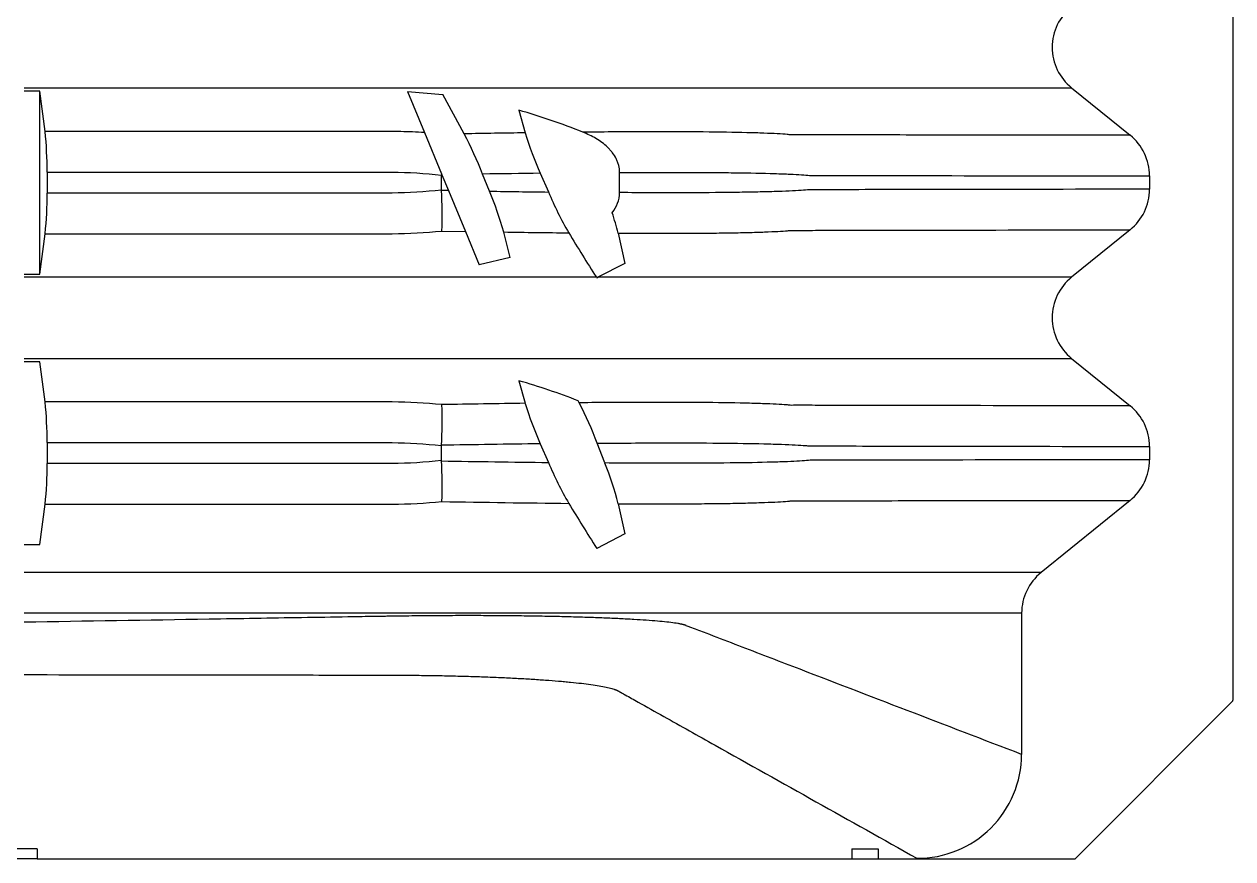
# Model space of a CAD drawing. Header units: millimetres. Extents: x -455371 to 117772, y -78417 to 116564.
# Drawn here: x -53491.9 to -53261.5, y 66689.1 to 66848.3 of the extents above; entities that cross this region are included whole.
import ezdxf

# ---------------------------------------------------------------- set-up
doc = ezdxf.new("R2010")
doc.units = ezdxf.units.MM
doc.layers.get('0').update_dxf_attribs({"color": 255})
doc.layers.add('BETON-STOP', color=141, linetype='Continuous')

# ---------------------------------------------------------------- blocks, each defined once
blk = doc.blocks.new('Bet.Stop. H 50')
at = {"layer": 'BETON-STOP'}
for p, q in [((20165.413, 9970.844), (20165.413, 9942.3)), ((20162.347, 9953.956), (20163.459, 9953.054)), ((20142.713, 9953.894), (20142.413, 9953.894)), ((20142.812, 9953.127), (20142.713, 9953.894)), ((20142.713, 9950.413), (20142.713, 9953.894)), ((20149.707, 9953.886), (20150.379, 9953.831)), ((20149.707, 9953.886), (20150.031, 9953.104)), ((20150.786, 9953.083), (20150.379, 9953.831)), ((20151.828, 9953.531), (20151.948, 9953.101)), ((20150.031, 9953.104), (20150.354, 9952.323)), ((20142.85, 9952.354), (20142.85, 9951.953)), ((20152.235, 9952.33), (20152.39, 9951.975)), ((20153.745, 9951.963), (20153.745, 9952.344)), ((20150.354, 9952.323), (20150.353, 9952.302)), ((20150.353, 9952.295), (20150.353, 9952.302)), ((20150.353, 9952.302), (20150.363, 9952.302)), ((20150.353, 9952.012), (20150.353, 9952.295)), ((20150.354, 9952.323), (20150.363, 9952.302)), ((20150.363, 9952.302), (20150.487, 9952.003)), ((20151.268, 9951.99), (20151.138, 9952.315)), ((20163.829, 9952.281), (20163.829, 9952.026)), ((20150.353, 9952.005), (20150.353, 9952.012)), ((20150.487, 9952.003), (20150.353, 9952.005)), ((20150.487, 9952.003), (20150.81, 9951.224)), ((20142.713, 9950.413), (20142.812, 9951.18)), ((20150.362, 9951.231), (20150.81, 9951.224)), ((20150.81, 9951.224), (20151.072, 9950.59)), ((20151.664, 9950.73), (20151.539, 9951.212)), ((20153.718, 9951.19), (20153.845, 9950.615)), ((20163.459, 9951.253), (20162.347, 9950.351)), ((20151.664, 9950.73), (20151.072, 9950.59)), ((20153.845, 9950.615), (20153.33, 9950.351)), ((20142.413, 9950.413), (20142.713, 9950.413)), ((20153.302, 9950.351), (20153.309, 9950.34)), ((20153.309, 9950.34), (20153.33, 9950.351)), ((20142.713, 9948.744), (20142.413, 9948.744)), ((20142.812, 9947.977), (20142.713, 9948.744)), ((20162.347, 9948.806), (20163.459, 9947.904)), ((20151.828, 9948.381), (20151.948, 9947.951)), ((20152.974, 9947.962), (20152.954, 9947.999)), ((20142.85, 9947.204), (20142.85, 9946.803)), ((20150.353, 9947.145), (20150.353, 9947.152)), ((20150.353, 9946.862), (20150.353, 9947.145)), ((20152.235, 9947.18), (20152.39, 9946.825)), ((20153.465, 9946.815), (20153.319, 9947.191)), ((20163.829, 9947.131), (20163.829, 9946.876)), ((20150.353, 9946.855), (20150.353, 9946.862)), ((20142.713, 9945.263), (20142.812, 9946.03)), ((20153.718, 9946.04), (20153.845, 9945.465)), ((20163.459, 9946.103), (20161.764, 9944.729)), ((20153.845, 9945.465), (20153.309, 9945.19)), ((20142.413, 9945.263), (20142.713, 9945.263)), ((20161.394, 9943.956), (20161.394, 9941.267)), ((20162.413, 9939.279), (20165.413, 9942.288)), ((20165.413, 9942.288), (20165.413, 9942.3)), ((20142.663, 9939.467), (20142.163, 9939.467)), ((20142.663, 9939.467), (20142.663, 9939.279)), ((20158.163, 9939.467), (20158.663, 9939.467)), ((20158.163, 9939.467), (20158.163, 9939.279)), ((20158.663, 9939.467), (20158.663, 9939.279)), ((20142.663, 9939.279), (20142.163, 9939.279)), ((20142.663, 9939.279), (20158.163, 9939.279)), ((20158.163, 9939.279), (20158.663, 9939.279)), ((20158.663, 9939.279), (20162.413, 9939.279))]:
    blk.add_line(p, q, dxfattribs=at)
for centre, radius, start, end in [((20162.969, 9954.729), 0.992, 128.8507, 231.1493), ((20148.25, 9941.125), 12.912, 68.1933, 73.9131), ((20136.104, 9952.406), 6.746, 359.5571, 6.1329), ((20157.995, 9517.116), 436.026, 90.79467, 90.94735), ((20143.555, 9949.309), 8.157, 21.6267, 27.5629), ((20158.068, 9954.944), 6.392, 196.7661, 204.1399), ((20162.833, 9952.28), 0.996, 0.0934, 51.069), ((20156.626, 9603.002), 349.356, 90.7202, 90.90021), ((20136.342, 9951.889), 6.508, 353.7467, 0.5633), ((20141.435, 9951.524), 8.932, 358.1218, 3.0874), ((20156.262, 10275.231), 323.28, 269.11496, 269.31372), ((20144.869, 9949.332), 6.93, 15.7431, 22.5557), ((20159.079, 9954.831), 7.274, 203.1216, 209.9777), ((20153.112, 9951.977), 0.633, 321.1137, 358.7361), ((20162.833, 9952.027), 0.995, 308.9229, 359.9147), ((20149.391, 9950.143), 4.451, 13.5966, 18.8246), ((20155.202, 10192.302), 241.117, 269.12954, 269.42423), ((20184.793, 9970.433), 37.349, 211.0006, 212.527), ((20162.969, 9949.579), 0.992, 128.8507, 231.1493), ((20148.294, 9936.11), 12.77, 68.5951, 73.9327), ((20136.104, 9947.256), 6.746, 359.5571, 6.1329), ((20146.385, 9944.552), 7.42, 20.8357, 27.3599), ((20141.435, 9947.633), 8.932, 356.9126, 1.8782), ((20160.006, 9378.465), 569.543, 90.81069, 90.97029), ((20158.068, 9949.794), 6.392, 196.7661, 204.1399), ((20162.833, 9947.13), 0.996, 0.0934, 51.069), ((20157.935, 9504.354), 442.863, 90.73746, 90.98095), ((20157.558, 10365.552), 418.759, 269.01414, 269.29279), ((20141.435, 9946.374), 8.932, 358.1218, 3.0874), ((20159.079, 9949.681), 7.274, 203.1216, 209.9777), ((20147.749, 9944.522), 6.159, 14.2636, 21.852), ((20162.833, 9946.877), 0.995, 308.9229, 359.9147), ((20136.342, 9946.739), 6.508, 353.7467, 0.5633), ((20156.597, 10298.689), 352.663, 268.9869, 269.37962), ((20184.614, 9965.173), 37.139, 210.9975, 212.5513), ((20162.389, 9943.954), 0.995, 128.9222, 179.9155), ((20151.904, -7179.799), 17123.758, 89.9682458, 90.0317539), ((20159.413, 9941.271), 1.981, 269.6725, 359.8751)]:
    blk.add_arc(centre, radius, start, end, dxfattribs=at)
for points, knots in [([(20142.413, 9953.956), (20143.614, 9953.956), (20144.815, 9953.956), (20146.617, 9953.956), (20147.218, 9953.956), (20148.118, 9953.956), (20148.419, 9953.956), (20148.869, 9953.956), (20149.019, 9953.956), (20149.319, 9953.956), (20149.469, 9953.956), (20149.92, 9953.956), (20150.219, 9953.956), (20150.818, 9953.956), (20151.112, 9953.957), (20151.684, 9953.956), (20151.963, 9953.956), (20152.506, 9953.956), (20152.772, 9953.956), (20153.527, 9953.956), (20153.978, 9953.956), (20154.774, 9953.956), (20155.101, 9953.957), (20155.485, 9953.956), (20155.596, 9953.956), (20155.775, 9953.956), (20155.844, 9953.956), (20155.943, 9953.956), (20155.988, 9953.956), (20156.081, 9953.956), (20156.128, 9953.956), (20156.362, 9953.956), (20156.549, 9953.956), (20157.11, 9953.956), (20157.484, 9953.956), (20159.355, 9953.956), (20160.851, 9953.956), (20162.347, 9953.956)], [0, 0, 0, 0, 0.0625, 0.0625, 0.09375, 0.09375, 0.109375, 0.109375, 0.117187, 0.117187, 0.125, 0.125, 0.140625, 0.140625, 0.15625, 0.15625, 0.171875, 0.171875, 0.1875, 0.1875, 0.21875, 0.21875, 0.25, 0.25, 0.265625, 0.265625, 0.28125, 0.28125, 0.296875, 0.296875, 0.3125, 0.3125, 0.375, 0.375, 0.5, 0.5, 1, 1, 1, 1]), ([(20150.031, 9953.104), (20149.881, 9953.114), (20149.731, 9953.121), (20149.505, 9953.126), (20149.43, 9953.127), (20149.28, 9953.127), (20149.204, 9953.127), (20148.828, 9953.127), (20148.528, 9953.127), (20147.625, 9953.127), (20147.023, 9953.127), (20145.218, 9953.127), (20144.015, 9953.127), (20142.812, 9953.127)], [0, 0, 0, 0, 0.0625, 0.0625, 0.09375, 0.09375, 0.125, 0.125, 0.25, 0.25, 0.5, 0.5, 1, 1, 1, 1]), ([(20163.459, 9953.054), (20162.197, 9953.054), (20160.934, 9953.056), (20159.038, 9953.06), (20158.406, 9953.06), (20157.616, 9953.062), (20157.458, 9953.063), (20157.221, 9953.063), (20157.142, 9953.063), (20157.044, 9953.063), (20157.024, 9953.063), (20156.984, 9953.064), (20156.961, 9953.067), (20156.883, 9953.075), (20156.82, 9953.079), (20156.672, 9953.086), (20156.587, 9953.09), (20156.393, 9953.097), (20156.284, 9953.101), (20155.926, 9953.109), (20155.649, 9953.114), (20155.177, 9953.118), (20155.011, 9953.119), (20154.658, 9953.12), (20154.472, 9953.12), (20153.895, 9953.119), (20153.484, 9953.117), (20153.047, 9953.113)], [0, 0, 0, 0, 0.5, 0.5, 0.75, 0.75, 0.8125, 0.8125, 0.84375, 0.84375, 0.851563, 0.851563, 0.859375, 0.859375, 0.875, 0.875, 0.890625, 0.890625, 0.90625, 0.90625, 0.9375, 0.9375, 0.953125, 0.953125, 0.96875, 0.96875, 1, 1, 1, 1]), ([(20153.745, 9952.344), (20153.745, 9952.391), (20153.739, 9952.436), (20153.722, 9952.503), (20153.715, 9952.524), (20153.699, 9952.568), (20153.69, 9952.589), (20153.659, 9952.65), (20153.634, 9952.689), (20153.592, 9952.744), (20153.577, 9952.762), (20153.546, 9952.796), (20153.53, 9952.812), (20153.448, 9952.891), (20153.374, 9952.945), (20153.215, 9953.039), (20153.132, 9953.079), (20153.047, 9953.113)], [0, 0, 0, 0, 0.125, 0.125, 0.1875, 0.1875, 0.25, 0.25, 0.375, 0.375, 0.4375, 0.4375, 0.5, 0.5, 0.75, 0.75, 1, 1, 1, 1]), ([(20142.85, 9952.354), (20144.101, 9952.354), (20145.351, 9952.354), (20147.227, 9952.354), (20147.852, 9952.354), (20148.634, 9952.354), (20148.79, 9952.354), (20149.025, 9952.354), (20149.103, 9952.354), (20149.259, 9952.354), (20149.338, 9952.354), (20149.728, 9952.351), (20150.041, 9952.331), (20150.353, 9952.295)], [0, 0, 0, 0, 0.5, 0.5, 0.75, 0.75, 0.8125, 0.8125, 0.84375, 0.84375, 0.875, 0.875, 1, 1, 1, 1]), ([(20153.745, 9952.344), (20154.167, 9952.347), (20154.563, 9952.348), (20155.113, 9952.347), (20155.29, 9952.346), (20155.623, 9952.344), (20155.779, 9952.343), (20156.221, 9952.338), (20156.477, 9952.332), (20156.801, 9952.322), (20156.899, 9952.319), (20157.069, 9952.311), (20157.143, 9952.307), (20157.268, 9952.299), (20157.32, 9952.292), (20157.402, 9952.289), (20157.44, 9952.29), (20157.557, 9952.29), (20157.636, 9952.29), (20157.871, 9952.29), (20158.028, 9952.289), (20158.812, 9952.287), (20159.44, 9952.287), (20161.322, 9952.283), (20162.576, 9952.281), (20163.829, 9952.281)], [0, 0, 0, 0, 0.03125, 0.03125, 0.046875, 0.046875, 0.0625, 0.0625, 0.09375, 0.09375, 0.109375, 0.109375, 0.125, 0.125, 0.140625, 0.140625, 0.15625, 0.15625, 0.1875, 0.1875, 0.25, 0.25, 0.5, 0.5, 1, 1, 1, 1]), ([(20150.353, 9952.012), (20150.041, 9951.976), (20149.728, 9951.956), (20149.338, 9951.953), (20149.259, 9951.953), (20149.103, 9951.953), (20149.025, 9951.953), (20148.79, 9951.953), (20148.634, 9951.953), (20147.852, 9951.953), (20147.227, 9951.953), (20145.351, 9951.953), (20144.101, 9951.953), (20142.85, 9951.953)], [0, 0, 0, 0, 0.125, 0.125, 0.15625, 0.15625, 0.1875, 0.1875, 0.25, 0.25, 0.5, 0.5, 1, 1, 1, 1]), ([(20163.829, 9952.026), (20162.575, 9952.026), (20161.32, 9952.024), (20159.436, 9952.02), (20158.808, 9952.02), (20158.023, 9952.018), (20157.866, 9952.017), (20157.63, 9952.017), (20157.552, 9952.017), (20157.434, 9952.017), (20157.397, 9952.018), (20157.313, 9952.014), (20157.26, 9952.007), (20157.07, 9951.995), (20156.9, 9951.988), (20156.575, 9951.978), (20156.456, 9951.975), (20156.2, 9951.97), (20156.063, 9951.968), (20155.623, 9951.962), (20155.292, 9951.96), (20154.558, 9951.959), (20154.164, 9951.96), (20153.745, 9951.963)], [0, 0, 0, 0, 0.5, 0.5, 0.75, 0.75, 0.8125, 0.8125, 0.84375, 0.84375, 0.859375, 0.859375, 0.875, 0.875, 0.90625, 0.90625, 0.921875, 0.921875, 0.9375, 0.9375, 0.96875, 0.96875, 1, 1, 1, 1]), ([(20142.812, 9951.18), (20144.07, 9951.18), (20145.328, 9951.18), (20147.216, 9951.18), (20147.845, 9951.18), (20148.632, 9951.18), (20148.789, 9951.18), (20149.025, 9951.18), (20149.104, 9951.18), (20149.261, 9951.18), (20149.34, 9951.18), (20149.733, 9951.183), (20150.047, 9951.2), (20150.362, 9951.231)], [0, 0, 0, 0, 0.5, 0.5, 0.75, 0.75, 0.8125, 0.8125, 0.84375, 0.84375, 0.875, 0.875, 1, 1, 1, 1]), ([(20153.718, 9951.19), (20154.127, 9951.187), (20154.508, 9951.187), (20155.035, 9951.189), (20155.203, 9951.19), (20155.516, 9951.192), (20155.663, 9951.194), (20155.938, 9951.198), (20156.065, 9951.201), (20156.3, 9951.207), (20156.408, 9951.21), (20156.696, 9951.221), (20156.84, 9951.228), (20156.966, 9951.24), (20156.988, 9951.243), (20157.027, 9951.244), (20157.046, 9951.244), (20157.105, 9951.244), (20157.143, 9951.244), (20157.26, 9951.244), (20157.337, 9951.244), (20157.57, 9951.245), (20157.725, 9951.245), (20158.5, 9951.247), (20159.12, 9951.248), (20160.981, 9951.251), (20162.221, 9951.253), (20163.459, 9951.253)], [0, 0, 0, 0, 0.03125, 0.03125, 0.046875, 0.046875, 0.0625, 0.0625, 0.078125, 0.078125, 0.09375, 0.09375, 0.125, 0.125, 0.132812, 0.132812, 0.140625, 0.140625, 0.15625, 0.15625, 0.1875, 0.1875, 0.25, 0.25, 0.5, 0.5, 1, 1, 1, 1]), ([(20153.302, 9950.351), (20152.926, 9950.351), (20152.527, 9950.351), (20151.896, 9950.351), (20151.68, 9950.351), (20151.238, 9950.351), (20151.012, 9950.351), (20150.332, 9950.351), (20149.873, 9950.351), (20149.174, 9950.351), (20148.941, 9950.351), (20148.475, 9950.351), (20148.242, 9950.351), (20146.143, 9950.351), (20144.278, 9950.351), (20142.413, 9950.351)], [0, 0, 0, 0, 0.125, 0.125, 0.1875, 0.1875, 0.25, 0.25, 0.375, 0.375, 0.4375, 0.4375, 0.5, 0.5, 1, 1, 1, 1]), ([(20162.347, 9950.351), (20161.139, 9950.351), (20159.932, 9950.351), (20158.12, 9950.351), (20157.516, 9950.351), (20156.611, 9950.351), (20156.309, 9950.351), (20155.969, 9950.351), (20155.933, 9950.351), (20155.853, 9950.351), (20155.8, 9950.351), (20155.602, 9950.351), (20155.423, 9950.351), (20154.97, 9950.351), (20154.692, 9950.351), (20154.067, 9950.351), (20153.718, 9950.351), (20153.33, 9950.351)], [0, 0, 0, 0, 0.5, 0.5, 0.75, 0.75, 0.875, 0.875, 0.890625, 0.890625, 0.90625, 0.90625, 0.9375, 0.9375, 0.96875, 0.96875, 1, 1, 1, 1]), ([(20142.413, 9948.806), (20143.614, 9948.806), (20144.815, 9948.806), (20146.617, 9948.806), (20147.218, 9948.806), (20148.118, 9948.806), (20148.419, 9948.806), (20148.869, 9948.806), (20149.019, 9948.806), (20149.319, 9948.806), (20149.469, 9948.806), (20149.92, 9948.806), (20150.219, 9948.806), (20150.818, 9948.806), (20151.112, 9948.807), (20151.684, 9948.806), (20151.963, 9948.806), (20152.506, 9948.806), (20152.772, 9948.806), (20153.527, 9948.806), (20153.978, 9948.806), (20154.774, 9948.806), (20155.101, 9948.807), (20155.485, 9948.806), (20155.596, 9948.806), (20155.775, 9948.806), (20155.844, 9948.806), (20155.943, 9948.806), (20155.988, 9948.806), (20156.081, 9948.806), (20156.128, 9948.806), (20156.362, 9948.806), (20156.549, 9948.806), (20157.11, 9948.806), (20157.484, 9948.806), (20159.355, 9948.806), (20160.851, 9948.806), (20162.347, 9948.806)], [0, 0, 0, 0, 0.0625, 0.0625, 0.09375, 0.09375, 0.109375, 0.109375, 0.117188, 0.117188, 0.125, 0.125, 0.140625, 0.140625, 0.15625, 0.15625, 0.171875, 0.171875, 0.1875, 0.1875, 0.21875, 0.21875, 0.25, 0.25, 0.265625, 0.265625, 0.28125, 0.28125, 0.296875, 0.296875, 0.3125, 0.3125, 0.375, 0.375, 0.5, 0.5, 1, 1, 1, 1]), ([(20150.362, 9947.926), (20150.048, 9947.957), (20149.734, 9947.974), (20149.34, 9947.977), (20149.262, 9947.977), (20149.104, 9947.977), (20149.026, 9947.977), (20148.79, 9947.977), (20148.632, 9947.977), (20147.846, 9947.977), (20147.217, 9947.977), (20145.329, 9947.977), (20144.07, 9947.977), (20142.812, 9947.977)], [0, 0, 0, 0, 0.125, 0.125, 0.15625, 0.15625, 0.1875, 0.1875, 0.25, 0.25, 0.5, 0.5, 1, 1, 1, 1]), ([(20163.459, 9947.904), (20162.195, 9947.904), (20160.93, 9947.906), (20159.031, 9947.91), (20158.397, 9947.91), (20157.606, 9947.912), (20157.448, 9947.913), (20157.211, 9947.913), (20157.131, 9947.913), (20157.033, 9947.913), (20157.014, 9947.912), (20156.971, 9947.915), (20156.947, 9947.919), (20156.866, 9947.926), (20156.801, 9947.93), (20156.648, 9947.938), (20156.561, 9947.941), (20156.362, 9947.948), (20156.25, 9947.951), (20155.886, 9947.96), (20155.605, 9947.964), (20155.126, 9947.968), (20154.957, 9947.969), (20154.6, 9947.97), (20154.412, 9947.97), (20153.829, 9947.969), (20153.415, 9947.966), (20152.974, 9947.962)], [0, 0, 0, 0, 0.5, 0.5, 0.75, 0.75, 0.8125, 0.8125, 0.84375, 0.84375, 0.851563, 0.851563, 0.859375, 0.859375, 0.875, 0.875, 0.890625, 0.890625, 0.90625, 0.90625, 0.9375, 0.9375, 0.953125, 0.953125, 0.96875, 0.96875, 1, 1, 1, 1]), ([(20142.85, 9947.204), (20144.101, 9947.204), (20145.351, 9947.204), (20147.227, 9947.204), (20147.852, 9947.204), (20148.634, 9947.204), (20148.79, 9947.204), (20149.025, 9947.204), (20149.103, 9947.204), (20149.259, 9947.204), (20149.338, 9947.204), (20149.728, 9947.201), (20150.041, 9947.181), (20150.353, 9947.145)], [0, 0, 0, 0, 0.5, 0.5, 0.75, 0.75, 0.8125, 0.8125, 0.84375, 0.84375, 0.875, 0.875, 1, 1, 1, 1]), ([(20153.319, 9947.191), (20153.765, 9947.195), (20154.182, 9947.197), (20154.96, 9947.198), (20155.323, 9947.197), (20155.965, 9947.191), (20156.247, 9947.187), (20156.611, 9947.178), (20156.723, 9947.175), (20156.923, 9947.168), (20157.011, 9947.164), (20157.163, 9947.156), (20157.228, 9947.152), (20157.308, 9947.145), (20157.333, 9947.142), (20157.375, 9947.14), (20157.394, 9947.14), (20157.493, 9947.14), (20157.572, 9947.14), (20157.81, 9947.14), (20157.968, 9947.139), (20158.761, 9947.138), (20159.395, 9947.137), (20161.296, 9947.133), (20162.564, 9947.131), (20163.829, 9947.131)], [0, 0, 0, 0, 0.03125, 0.03125, 0.0625, 0.0625, 0.09375, 0.09375, 0.109375, 0.109375, 0.125, 0.125, 0.140625, 0.140625, 0.148437, 0.148437, 0.15625, 0.15625, 0.1875, 0.1875, 0.25, 0.25, 0.5, 0.5, 1, 1, 1, 1]), ([(20150.353, 9946.862), (20150.041, 9946.826), (20149.728, 9946.806), (20149.338, 9946.803), (20149.259, 9946.803), (20149.103, 9946.803), (20149.025, 9946.803), (20148.79, 9946.803), (20148.634, 9946.803), (20147.852, 9946.803), (20147.227, 9946.803), (20145.351, 9946.803), (20144.101, 9946.803), (20142.85, 9946.803)], [0, 0, 0, 0, 0.125, 0.125, 0.15625, 0.15625, 0.1875, 0.1875, 0.25, 0.25, 0.5, 0.5, 1, 1, 1, 1]), ([(20163.829, 9946.876), (20162.567, 9946.876), (20161.303, 9946.874), (20159.406, 9946.87), (20158.773, 9946.87), (20157.983, 9946.868), (20157.825, 9946.867), (20157.588, 9946.867), (20157.509, 9946.867), (20157.39, 9946.867), (20157.354, 9946.867), (20157.252, 9946.857), (20157.191, 9946.852), (20157.047, 9946.845), (20156.964, 9946.841), (20156.774, 9946.834), (20156.667, 9946.831), (20156.315, 9946.821), (20156.041, 9946.817), (20155.576, 9946.812), (20155.411, 9946.811), (20155.063, 9946.81), (20154.878, 9946.81), (20154.307, 9946.81), (20153.899, 9946.811), (20153.465, 9946.815)], [0, 0, 0, 0, 0.5, 0.5, 0.75, 0.75, 0.8125, 0.8125, 0.84375, 0.84375, 0.859375, 0.859375, 0.875, 0.875, 0.890625, 0.890625, 0.90625, 0.90625, 0.9375, 0.9375, 0.953125, 0.953125, 0.96875, 0.96875, 1, 1, 1, 1]), ([(20142.812, 9946.03), (20144.07, 9946.03), (20145.328, 9946.03), (20147.216, 9946.03), (20147.845, 9946.03), (20148.632, 9946.03), (20148.789, 9946.03), (20149.025, 9946.03), (20149.104, 9946.03), (20149.261, 9946.03), (20149.34, 9946.03), (20149.733, 9946.033), (20150.047, 9946.05), (20150.362, 9946.081)], [0, 0, 0, 0, 0.5, 0.5, 0.75, 0.75, 0.8125, 0.8125, 0.84375, 0.84375, 0.875, 0.875, 1, 1, 1, 1]), ([(20153.718, 9946.04), (20154.127, 9946.037), (20154.508, 9946.037), (20155.035, 9946.039), (20155.203, 9946.04), (20155.516, 9946.042), (20155.663, 9946.044), (20155.938, 9946.048), (20156.065, 9946.051), (20156.3, 9946.057), (20156.408, 9946.06), (20156.696, 9946.071), (20156.84, 9946.078), (20156.966, 9946.09), (20156.988, 9946.093), (20157.027, 9946.094), (20157.046, 9946.094), (20157.105, 9946.094), (20157.143, 9946.094), (20157.26, 9946.094), (20157.337, 9946.094), (20157.57, 9946.095), (20157.725, 9946.095), (20158.5, 9946.097), (20159.12, 9946.098), (20160.981, 9946.101), (20162.221, 9946.103), (20163.459, 9946.103)], [0, 0, 0, 0, 0.03125, 0.03125, 0.046875, 0.046875, 0.0625, 0.0625, 0.078125, 0.078125, 0.09375, 0.09375, 0.125, 0.125, 0.132813, 0.132813, 0.140625, 0.140625, 0.15625, 0.15625, 0.1875, 0.1875, 0.25, 0.25, 0.5, 0.5, 1, 1, 1, 1]), ([(20161.764, 9944.729), (20161.715, 9944.729), (20161.667, 9944.729), (20161.41, 9944.729), (20161.202, 9944.729), (20160.573, 9944.729), (20160.151, 9944.729), (20158.875, 9944.729), (20158.014, 9944.729), (20156.938, 9944.729), (20156.723, 9944.729), (20156.293, 9944.729), (20156.078, 9944.729), (20155.755, 9944.729), (20155.648, 9944.729), (20155.513, 9944.729), (20155.486, 9944.729), (20155.446, 9944.729), (20155.432, 9944.729), (20155.412, 9944.729), (20155.405, 9944.729), (20155.392, 9944.729), (20155.385, 9944.729), (20155.372, 9944.729), (20155.365, 9944.729), (20155.356, 9944.729), (20155.353, 9944.729), (20155.347, 9944.729), (20155.344, 9944.729), (20155.335, 9944.729), (20155.329, 9944.729), (20155.317, 9944.729), (20155.311, 9944.729), (20155.292, 9944.729), (20155.278, 9944.729), (20155.257, 9944.729), (20155.25, 9944.729), (20155.234, 9944.729), (20155.227, 9944.729), (20155.186, 9944.729), (20155.15, 9944.729), (20155.07, 9944.729), (20155.026, 9944.729), (20154.884, 9944.729), (20154.775, 9944.729), (20154.528, 9944.729), (20154.39, 9944.729), (20154.087, 9944.729), (20153.922, 9944.729), (20153.568, 9944.729), (20153.378, 9944.729), (20152.979, 9944.729), (20152.769, 9944.729), (20152.441, 9944.729), (20152.329, 9944.729), (20152.103, 9944.729), (20151.987, 9944.729), (20151.638, 9944.729), (20151.399, 9944.729), (20150.915, 9944.729), (20150.67, 9944.729), (20150.293, 9944.729), (20150.165, 9944.729), (20149.972, 9944.729), (20149.907, 9944.729), (20149.776, 9944.729), (20149.71, 9944.729), (20149.575, 9944.729), (20149.505, 9944.729), (20149.415, 9944.729), (20149.396, 9944.729), (20149.36, 9944.729), (20149.341, 9944.729), (20149.285, 9944.729), (20149.247, 9944.729), (20149.168, 9944.729), (20149.127, 9944.729), (20149.042, 9944.729), (20148.999, 9944.729), (20148.869, 9944.729), (20148.783, 9944.729), (20148.351, 9944.729), (20148.008, 9944.729), (20146.977, 9944.729), (20146.289, 9944.729), (20144.914, 9944.729), (20144.226, 9944.729), (20143.164, 9944.729), (20142.788, 9944.729), (20142.413, 9944.729)], [0, 0, 0, 0, 0.016163, 0.016163, 0.085094, 0.085094, 0.222956, 0.222956, 0.498682, 0.498682, 0.567613, 0.567613, 0.636544, 0.636544, 0.67101, 0.67101, 0.679626, 0.679626, 0.683934, 0.683934, 0.686089, 0.686089, 0.688243, 0.688243, 0.690397, 0.690397, 0.691474, 0.691474, 0.692551, 0.692551, 0.694705, 0.694705, 0.696859, 0.696859, 0.701167, 0.701167, 0.703321, 0.703321, 0.705475, 0.705475, 0.714092, 0.714092, 0.722708, 0.722708, 0.739941, 0.739941, 0.757174, 0.757174, 0.774407, 0.774407, 0.79164, 0.79164, 0.808872, 0.808872, 0.817489, 0.817489, 0.826105, 0.826105, 0.843338, 0.843338, 0.860571, 0.860571, 0.869187, 0.869187, 0.873495, 0.873495, 0.877804, 0.877804, 0.882112, 0.882112, 0.883189, 0.883189, 0.884266, 0.884266, 0.88642, 0.88642, 0.888574, 0.888574, 0.890728, 0.890728, 0.895036, 0.895036, 0.912269, 0.912269, 0.946735, 0.946735, 0.981201, 0.981201, 1, 1, 1, 1]), ([(20161.394, 9941.267), (20159.943, 9941.824), (20158.493, 9942.382), (20156.675, 9943.08), (20156.308, 9943.221), (20155.759, 9943.432), (20155.575, 9943.503), (20155.301, 9943.608), (20155.209, 9943.643), (20155.094, 9943.687), (20155.071, 9943.696), (20155.037, 9943.709), (20155.025, 9943.714), (20155.011, 9943.719), (20155.008, 9943.721), (20155.002, 9943.723), (20155, 9943.724), (20154.994, 9943.726), (20154.992, 9943.727), (20154.987, 9943.729), (20154.984, 9943.73), (20154.979, 9943.731), (20154.977, 9943.732), (20154.971, 9943.734), (20154.969, 9943.735), (20154.963, 9943.736), (20154.96, 9943.737), (20154.954, 9943.738), (20154.951, 9943.739), (20154.941, 9943.742), (20154.934, 9943.743), (20154.919, 9943.746), (20154.911, 9943.748), (20154.894, 9943.751), (20154.886, 9943.752), (20154.868, 9943.756), (20154.859, 9943.757), (20154.831, 9943.762), (20154.81, 9943.765), (20154.746, 9943.774), (20154.697, 9943.78), (20154.589, 9943.792), (20154.529, 9943.798), (20154.399, 9943.809), (20154.328, 9943.815), (20154.178, 9943.825), (20154.098, 9943.83), (20153.928, 9943.84), (20153.838, 9943.845), (20153.696, 9943.852), (20153.648, 9943.854), (20153.549, 9943.859), (20153.498, 9943.861), (20153.342, 9943.867), (20153.234, 9943.871), (20153.012, 9943.878), (20152.897, 9943.882), (20152.661, 9943.888), (20152.539, 9943.891), (20152.289, 9943.896), (20152.16, 9943.898), (20151.962, 9943.901), (20151.895, 9943.902), (20151.76, 9943.904), (20151.692, 9943.904), (20151.488, 9943.906), (20151.35, 9943.907), (20151.07, 9943.909), (20150.928, 9943.909), (20150.641, 9943.909), (20150.495, 9943.908), (20150.2, 9943.906), (20150.05, 9943.905), (20149.827, 9943.903), (20149.752, 9943.902), (20149.603, 9943.9), (20149.528, 9943.899), (20149.435, 9943.898), (20149.417, 9943.898), (20149.38, 9943.897), (20149.361, 9943.897), (20149.306, 9943.896), (20149.269, 9943.895), (20149.214, 9943.894), (20149.196, 9943.894), (20149.159, 9943.893), (20149.141, 9943.893), (20149.086, 9943.892), (20149.049, 9943.892), (20148.939, 9943.89), (20148.866, 9943.889), (20148.719, 9943.886), (20148.646, 9943.885), (20148.279, 9943.879), (20147.986, 9943.874), (20147.106, 9943.86), (20146.519, 9943.85), (20144.76, 9943.821), (20143.587, 9943.802), (20142.413, 9943.783)], [0, 0, 0, 0, 0.497274, 0.497274, 0.622956, 0.622956, 0.685796, 0.685796, 0.717217, 0.717217, 0.725072, 0.725072, 0.728999, 0.728999, 0.729981, 0.729981, 0.730963, 0.730963, 0.731945, 0.731945, 0.732927, 0.732927, 0.733909, 0.733909, 0.734891, 0.734891, 0.735873, 0.735873, 0.736854, 0.736854, 0.738818, 0.738818, 0.740782, 0.740782, 0.742746, 0.742746, 0.74471, 0.74471, 0.748637, 0.748637, 0.756492, 0.756492, 0.764347, 0.764347, 0.772202, 0.772202, 0.780057, 0.780057, 0.787913, 0.787913, 0.79184, 0.79184, 0.795768, 0.795768, 0.803623, 0.803623, 0.811478, 0.811478, 0.819333, 0.819333, 0.827188, 0.827188, 0.831116, 0.831116, 0.835043, 0.835043, 0.842898, 0.842898, 0.850753, 0.850753, 0.858608, 0.858608, 0.866463, 0.866463, 0.870391, 0.870391, 0.874319, 0.874319, 0.8753, 0.8753, 0.876282, 0.876282, 0.878246, 0.878246, 0.879228, 0.879228, 0.88021, 0.88021, 0.882174, 0.882174, 0.886101, 0.886101, 0.890029, 0.890029, 0.905739, 0.905739, 0.937159, 0.937159, 1, 1, 1, 1]), ([(20142.413, 9942.786), (20143.587, 9942.784), (20144.76, 9942.783), (20146.519, 9942.78), (20147.106, 9942.78), (20147.986, 9942.779), (20148.279, 9942.778), (20148.646, 9942.778), (20148.719, 9942.778), (20148.865, 9942.777), (20148.938, 9942.777), (20149.048, 9942.777), (20149.085, 9942.777), (20149.141, 9942.777), (20149.159, 9942.777), (20149.197, 9942.777), (20149.215, 9942.777), (20149.27, 9942.777), (20149.306, 9942.777), (20149.356, 9942.777), (20149.372, 9942.777), (20149.403, 9942.777), (20149.419, 9942.777), (20149.496, 9942.776), (20149.556, 9942.776), (20149.677, 9942.775), (20149.737, 9942.775), (20149.918, 9942.773), (20150.037, 9942.772), (20150.269, 9942.768), (20150.383, 9942.766), (20150.609, 9942.761), (20150.72, 9942.758), (20150.941, 9942.752), (20151.05, 9942.748), (20151.212, 9942.743), (20151.266, 9942.741), (20151.372, 9942.736), (20151.425, 9942.734), (20151.581, 9942.727), (20151.682, 9942.722), (20151.877, 9942.712), (20151.972, 9942.707), (20152.156, 9942.695), (20152.245, 9942.689), (20152.418, 9942.677), (20152.501, 9942.67), (20152.621, 9942.66), (20152.66, 9942.657), (20152.737, 9942.65), (20152.774, 9942.646), (20152.883, 9942.635), (20152.952, 9942.628), (20153.081, 9942.613), (20153.142, 9942.605), (20153.254, 9942.589), (20153.307, 9942.581), (20153.403, 9942.565), (20153.447, 9942.556), (20153.527, 9942.539), (20153.563, 9942.531), (20153.61, 9942.517), (20153.625, 9942.513), (20153.645, 9942.506), (20153.652, 9942.504), (20153.664, 9942.5), (20153.67, 9942.498), (20153.682, 9942.493), (20153.687, 9942.491), (20153.698, 9942.487), (20153.702, 9942.484), (20153.709, 9942.481), (20153.711, 9942.48), (20153.715, 9942.478), (20153.717, 9942.477), (20153.722, 9942.474), (20153.724, 9942.473), (20153.728, 9942.471), (20153.73, 9942.47), (20153.734, 9942.468), (20153.736, 9942.466), (20153.74, 9942.464), (20153.742, 9942.463), (20153.747, 9942.46), (20153.75, 9942.458), (20153.755, 9942.456), (20153.757, 9942.454), (20153.77, 9942.447), (20153.781, 9942.441), (20153.811, 9942.424), (20153.831, 9942.413), (20153.933, 9942.356), (20154.015, 9942.31), (20154.258, 9942.173), (20154.421, 9942.082), (20154.909, 9941.808), (20155.235, 9941.626), (20156.841, 9940.726), (20158.121, 9940.008), (20159.402, 9939.29)], [0, 0, 0, 0, 0.063018, 0.063018, 0.094527, 0.094527, 0.110281, 0.110281, 0.11422, 0.11422, 0.118158, 0.118158, 0.120128, 0.120128, 0.121112, 0.121112, 0.122097, 0.122097, 0.124066, 0.124066, 0.125051, 0.125051, 0.126036, 0.126036, 0.129974, 0.129974, 0.133913, 0.133913, 0.14179, 0.14179, 0.149667, 0.149667, 0.157545, 0.157545, 0.165422, 0.165422, 0.16936, 0.16936, 0.173299, 0.173299, 0.181176, 0.181176, 0.189054, 0.189054, 0.196931, 0.196931, 0.204808, 0.204808, 0.208747, 0.208747, 0.212685, 0.212685, 0.220562, 0.220562, 0.22844, 0.22844, 0.236317, 0.236317, 0.244194, 0.244194, 0.252071, 0.252071, 0.25601, 0.25601, 0.257979, 0.257979, 0.259949, 0.259949, 0.261918, 0.261918, 0.263887, 0.263887, 0.264872, 0.264872, 0.265857, 0.265857, 0.266841, 0.266841, 0.267826, 0.267826, 0.268811, 0.268811, 0.269795, 0.269795, 0.27078, 0.27078, 0.271764, 0.271764, 0.275703, 0.275703, 0.28358, 0.28358, 0.315089, 0.315089, 0.378107, 0.378107, 0.504143, 0.504143, 1, 1, 1, 1])]:
    blk.add_open_spline(points, degree=3, knots=knots, dxfattribs=at)

msp = doc.modelspace()

# ---------------------------------------------------------------- block references
at = {"xscale": 10.01836209701863, "yscale": 10.01836209701863, "zscale": 10.01836209701863}
msp.add_blockref('Bet.Stop. H 50', (-255285.89, -32886.23), dxfattribs=at)

doc.saveas('drawing.dxf')
